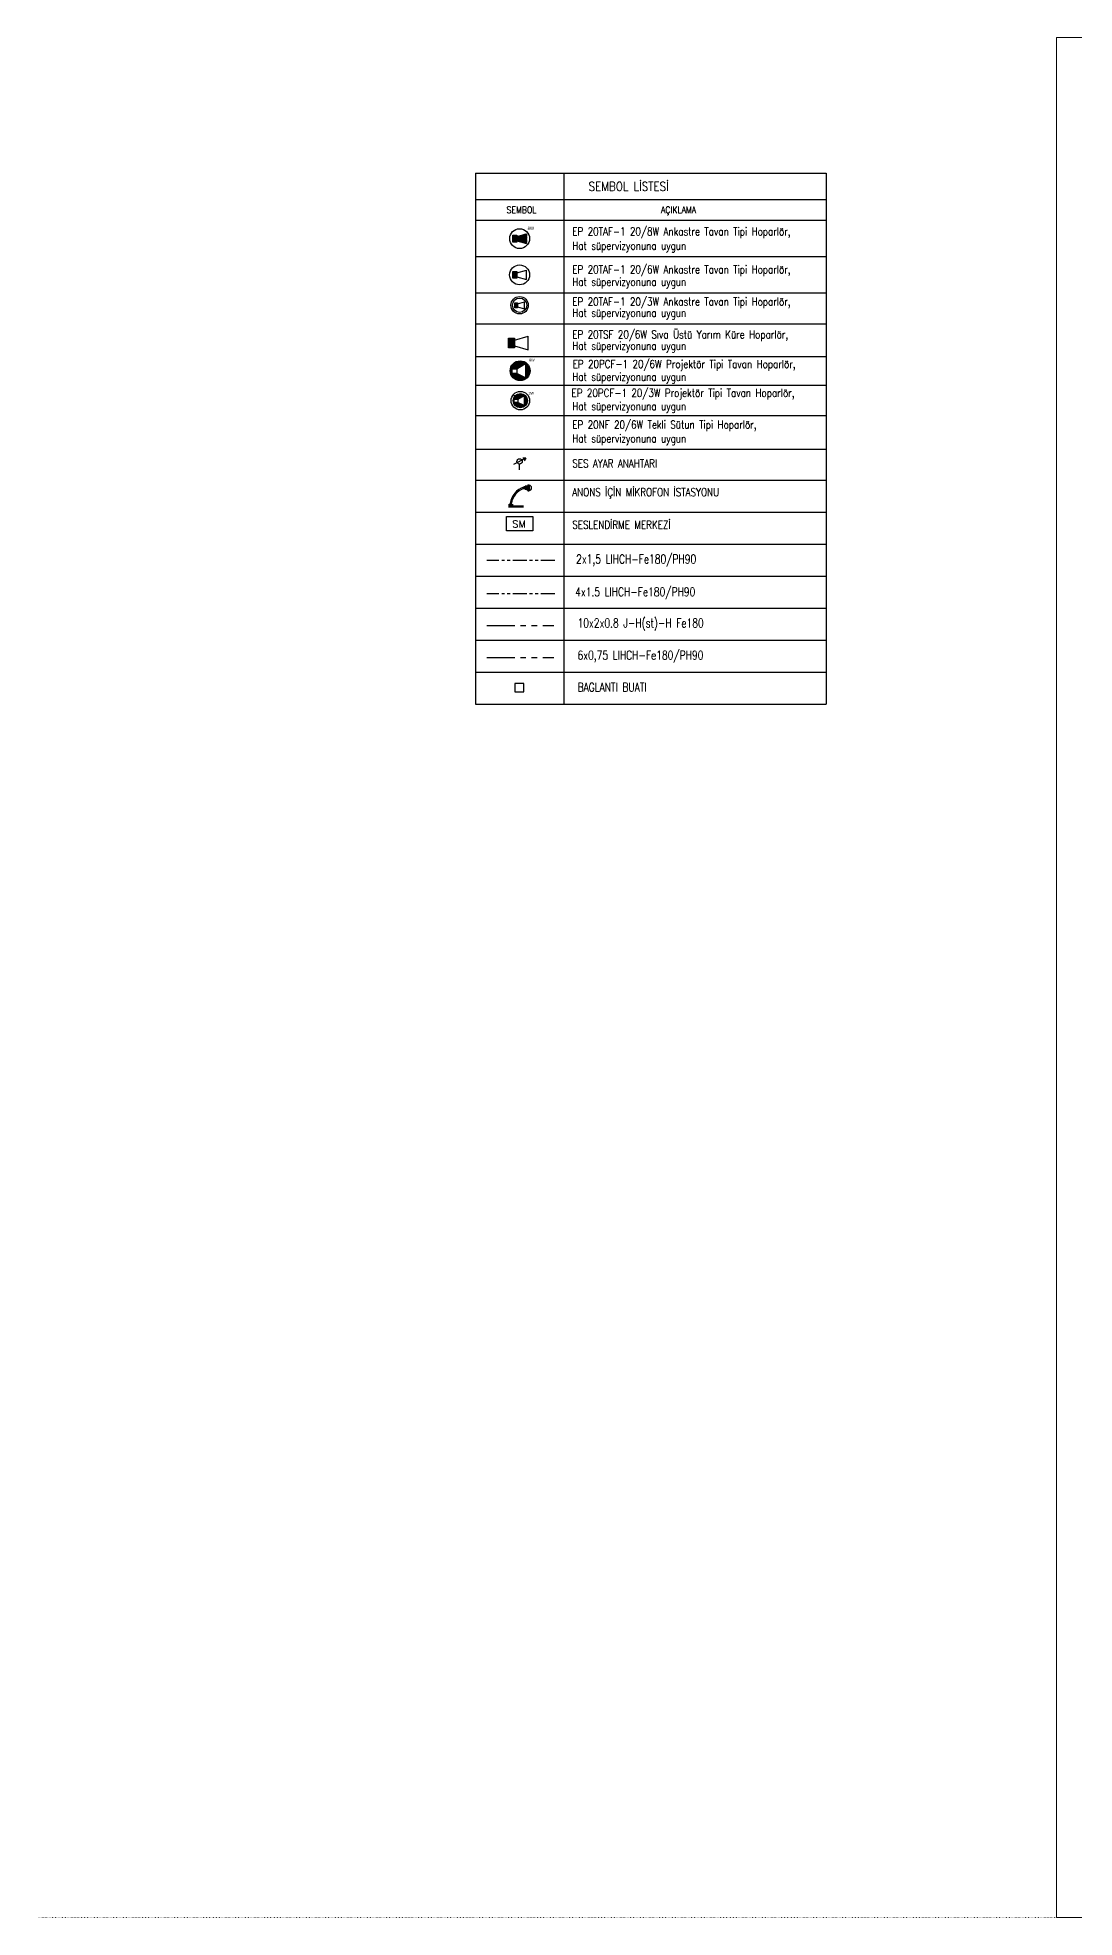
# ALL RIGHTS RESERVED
# Model space of a CAD drawing. Extents: x -9058 to 11890, y 0 to 8106.
# Drawn here: x -2277 to 40, y 0 to 4205 of the extents above; entities that cross this region are included whole.
import ezdxf
from ezdxf.enums import TextEntityAlignment as Align

# ---------------------------------------------------------------- set-up
doc = ezdxf.new("R2010")
doc.units = 0
doc.header["$LTSCALE"] = 10
doc.header["$MEASUREMENT"] = 0
doc.linetypes.add('DOT2', pattern=[0.125, 0, -0.125])
doc.linetypes.add('PHANTOM2', pattern=[1.25, 0.625, -0.125, 0.125, -0.125, 0.125, -0.125])
doc.layers.get('0').update_dxf_attribs({"color": 9, "lineweight": 9})
for name, color, linetype, lineweight in [('20', 9, 'DOT2', 9), ('40A', 9, 'Continuous', 9), ('E-3W ACİL ANONS İÇİN HOPARLÖR (GÖMME) (YANGINA DAYANIKLI)', 7, 'Continuous', 30), ('E-6W ACİL ANONS İÇİN HOPARLÖR (GÖMME) (YANGINA DAYANIKLI)', 7, 'Continuous', 30), ('E-6W ACİL ANONS İÇİN HOPARLÖR (SIVAÜSTÜ) (YANGINA DAYANIKLI)', 7, 'Continuous', 30), ('E-KABLO', 7, 'Continuous', 30), ('E-MESH TAVAN', 1, 'Continuous', 30), ('E-MİKROFON', 7, 'Continuous', 30), ('E-SES AYAR ANAHTARI', 7, 'Continuous', 30), ('E-SESLENDİRME MERKEZİ (MÜZİK YAYINI) (OTEL)', 7, 'Continuous', 30), ('E-YAZI', 7, 'Continuous', 30), ('Seslendirme', 7, 'Continuous', 30)]:
    doc.layers.add(name, color=color, linetype=linetype, lineweight=lineweight)
doc.styles.add('Arial', font='arial.ttf', dxfattribs={"height": 2.5})
doc.styles.add('E-YAZI', font='txttw.shx')
doc.styles.add('ILGAZ', font='txttw.shx')
doc.styles.add('MuuM_TEXT-STANDART', font='ARIALN.TTF')

# ---------------------------------------------------------------- blocks, each defined once
blk = doc.blocks.new('100_3W ACİL ANONS İÇİN HOPARLÖR (GÖMME) (YANGINA DAYANIKLI)')
at = {"layer": 'E-3W ACİL ANONS İÇİN HOPARLÖR (GÖMME) (YANGINA DAYANIKLI)', "color": 4}
for p, q in [((-1.58, -0.79), (-1.58, 0.79)), ((-1.58, 0.79), (-0.63, 0.79)), ((-0.63, 0.47), (1.58, 1.11)), ((-0.63, 0.79), (-0.63, -0.79)), ((1.58, -1.11), (1.58, 1.11)), ((-0.63, -0.79), (-1.58, -0.79)), ((-0.63, -0.47), (1.58, -1.11))]:
    blk.add_line(p, q, dxfattribs=at)
at = {"layer": 'E-3W ACİL ANONS İÇİN HOPARLÖR (GÖMME) (YANGINA DAYANIKLI)', "color": 3}
for radius in [2.8, 2.3]:
    blk.add_circle((0, 0), radius, dxfattribs=at)
at = {"layer": 'E-3W ACİL ANONS İÇİN HOPARLÖR (GÖMME) (YANGINA DAYANIKLI)', "color": 4}
blk.add_solid([(-1.58, 0.79), (-0.63, 0.79), (-1.58, -0.79), (-0.63, -0.79)], dxfattribs=at)
blk = doc.blocks.new('100_SES AYAR ANAHTARI')
at = {"layer": 'E-SES AYAR ANAHTARI', "color": 4}
for p, q in [((1.78, 3.25), (-1.69, 1.43)), ((0, 0), (0, 1.56)), ((1.78, 3.25), (0.92, 3.28)), ((1.78, 3.25), (1.31, 2.53))]:
    blk.add_line(p, q, dxfattribs=at)
blk.add_circle((0, 2.32), 0.756, dxfattribs=at)
blk = doc.blocks.new('100_SESLENDİRME MERKEZİ (MÜZİK YAYINI) (OTEL)')
at = {"layer": 'E-SESLENDİRME MERKEZİ (MÜZİK YAYINI) (OTEL)', "color": 4}
blk.add_lwpolyline([(-2.97, 3.24), (2.97, 3.24), (2.97, 0), (-2.97, 0)], close=True, dxfattribs=at)
at = {"layer": 'E-SESLENDİRME MERKEZİ (MÜZİK YAYINI) (OTEL)', "color": 3, "style": 'E-YAZI'}
blk.add_text('SM', height=1.6, dxfattribs=at).set_placement((-1.62, 0.77))
blk = doc.blocks.new('10_MİKROFON')
at = {"layer": 'E-MİKROFON', "color": 3, "linetype": 'Continuous'}
for p, q in [((294, 537), (258, 537)), ((258, 537), (258, 442)), ((276, 537), (276, 442)), ((294, 537), (331, 553)), ((294, 537), (294, 442)), ((331, 571), (367, 571)), ((331, 571), (331, 408)), ((367, 571), (367, 408)), ((258, 518), (222, 518)), ((222, 518), (222, 460)), ((258, 460), (222, 460)), ((294, 442), (258, 442)), ((294, 442), (331, 426)), ((331, 408), (367, 408))]:
    blk.add_line(p, q, dxfattribs=at)
for centre, radius, start, end in [((367, 489), 72.6, 270, 90), ((396, -29), 566, 107.9317, 171.5065), ((396, -29), 530, 109.2064, 170.9199)]:
    blk.add_arc(centre, radius, start, end, dxfattribs=at)
for points in [[(-73, 36), (-218, 36), (-73, 0), (-218, 0)], [(218, 0), (-218, 0), (218, -73), (-218, -73)], [(-109, 54), (-109, 36), (-181, 54), (-181, 36)]]:
    blk.add_solid(points, dxfattribs=at)
blk = doc.blocks.new('100_6W ACİL ANONS İÇİN HOPARLÖR (SIVAÜSTÜ) (YANGINA DAYANIKLI)')
at = {"layer": 'E-6W ACİL ANONS İÇİN HOPARLÖR (SIVAÜSTÜ) (YANGINA DAYANIKLI)'}
blk.add_hatch(color=4, dxfattribs=at).paths.add_polyline_path([(0, 1.1), (1.32, 1.1), (1.32, -1.1), (0, -1.1)])
at = {"layer": 'E-6W ACİL ANONS İÇİN HOPARLÖR (SIVAÜSTÜ) (YANGINA DAYANIKLI)', "color": 4}
for p, q in [((0, -1.1), (0, 1.1)), ((0, 1.1), (1.32, 1.1)), ((1.32, 0.66), (4.39, 1.54)), ((1.32, 1.1), (1.32, -1.1)), ((4.39, -1.54), (4.39, 1.54)), ((1.32, -1.1), (0, -1.1)), ((1.32, -0.66), (4.39, -1.54))]:
    blk.add_line(p, q, dxfattribs=at)
blk = doc.blocks.new('100_6W ACİL ANONS İÇİN HOPARLÖR (GÖMME) (YANGINA DAYANIKLI)')
at = {"layer": 'E-6W ACİL ANONS İÇİN HOPARLÖR (GÖMME) (YANGINA DAYANIKLI)', "color": 4}
for p, q in [((-2.19, -1.1), (-2.19, 1.1)), ((-2.19, 1.1), (-0.88, 1.1)), ((-0.88, 0.66), (2.19, 1.54)), ((-0.88, 1.1), (-0.88, -1.1)), ((2.19, -1.54), (2.19, 1.54)), ((-0.88, -1.1), (-2.19, -1.1)), ((-0.88, -0.66), (2.19, -1.54))]:
    blk.add_line(p, q, dxfattribs=at)
at = {"layer": 'E-6W ACİL ANONS İÇİN HOPARLÖR (GÖMME) (YANGINA DAYANIKLI)', "color": 3}
blk.add_circle((0, 0), 3.19, dxfattribs=at)
at = {"layer": 'E-6W ACİL ANONS İÇİN HOPARLÖR (GÖMME) (YANGINA DAYANIKLI)', "color": 4}
blk.add_solid([(-2.19, 1.1), (-0.88, 1.1), (-2.19, -1.1), (-0.88, -1.1)], dxfattribs=at)
blk = doc.blocks.new('100_8W ACİL ANONS İÇİN HOPARLÖR (GÖMME) (YANGINA DAYANIKLI)')
at = {"layer": 'E-6W ACİL ANONS İÇİN HOPARLÖR (GÖMME) (YANGINA DAYANIKLI)', "linetype": 'PHANTOM2'}
h = blk.add_hatch(color=4, dxfattribs=at)
h.dxf.hatch_style = 1
h.paths.add_polyline_path([(-2515.1, 4571.6), (-2493.7, 4577.7), (-2493.7, 4556.3), (-2515.1, 4562.4)])
h.paths.add_polyline_path([(-2493.7, 4556.3), (-2515.1, 4562.4)], flags=17)
at = {"layer": 'E-6W ACİL ANONS İÇİN HOPARLÖR (GÖMME) (YANGINA DAYANIKLI)', "color": 4}
for p, q in [((-2524.3, 4559.4), (-2524.3, 4574.7)), ((-2524.3, 4574.7), (-2515.1, 4574.7)), ((-2515.1, 4559.4), (-2524.3, 4559.4)), ((-2515.1, 4571.6), (-2493.7, 4577.7)), ((-2515.1, 4574.7), (-2515.1, 4559.4)), ((-2515.1, 4562.4), (-2493.7, 4556.3)), ((-2493.7, 4556.3), (-2493.7, 4577.7))]:
    blk.add_line(p, q, dxfattribs=at)
at = {"layer": 'E-6W ACİL ANONS İÇİN HOPARLÖR (GÖMME) (YANGINA DAYANIKLI)', "color": 4, "linetype": 'PHANTOM2'}
for p, q in [((-2515.1, 4571.6), (-2493.7, 4577.7)), ((-2515.1, 4571.6), (-2515.1, 4562.4)), ((-2515.1, 4562.4), (-2515.1, 4571.6)), ((-2493.7, 4556.3), (-2515.1, 4562.4)), ((-2493.7, 4577.7), (-2493.7, 4556.3))]:
    blk.add_line(p, q, dxfattribs=at)
at = {"layer": 'E-6W ACİL ANONS İÇİN HOPARLÖR (GÖMME) (YANGINA DAYANIKLI)', "color": 3}
blk.add_circle((-2509, 4567), 22.2, dxfattribs=at)
at = {"layer": 'E-6W ACİL ANONS İÇİN HOPARLÖR (GÖMME) (YANGINA DAYANIKLI)', "color": 4}
blk.add_solid([(-2524.3, 4574.7), (-2515.1, 4574.7), (-2524.3, 4559.4), (-2515.1, 4559.4)], dxfattribs=at)
at = {"layer": 'E-6W ACİL ANONS İÇİN HOPARLÖR (GÖMME) (YANGINA DAYANIKLI)', "color": 3, "insert": (-2491.1, 4593.5), "char_height": 6.96, "attachment_point": 1, "style": 'MuuM_TEXT-STANDART'}
blk.add_mtext_dynamic_manual_height_columns('8W', width=2.084, gutter_width=150, heights=[0], dxfattribs=at)
blk = doc.blocks.new('100_3W ACİL ANONS İÇİN HOPARLÖR (SARKIT) (YANGINA DAYANIKLI)')
at = {"layer": 'Seslendirme'}
h = blk.add_hatch(color=3, dxfattribs=at)
h.paths.add_polyline_path([(-5215.7, 3851.7, 1), (-5183.7, 3851.7, 1)])
h.paths.add_polyline_path([(-5191.1, 3863.1), (-5191.1, 3840.4), (-5205.1, 3847.3), (-5212.8, 3847.3), (-5212.8, 3855), (-5205.1, 3855)], flags=16)
at = {"layer": 'E-YAZI', "color": 3, "linetype": 'Continuous', "ltscale": 100}
blk.add_circle((-5199.7, 3851.7, 0), 20.7, dxfattribs=at)
at = {"layer": 'Seslendirme', "color": 3}
for p, q in [((-5212.8, 3855, 0), (-5205.1, 3855, 0)), ((-5205.1, 3847.3, 0), (-5212.8, 3847.3, 0)), ((-5205.1, 3855, 0), (-5191.1, 3863.1, 0)), ((-5205.1, 3859.3, 0), (-5205.1, 3843.3, 0)), ((-5191.1, 3840.4, 0), (-5205.1, 3847.3, 0)), ((-5191.1, 3863.1, 452.5), (-5191.1, 3840.4, 452.5))]:
    blk.add_line(p, q, dxfattribs=at)
blk.add_circle((-5199.7, 3851.7, 0), 16, dxfattribs=at)
at = {"color": 3, "insert": (-5181.6, 3871.1, 0), "char_height": 6.03, "attachment_point": 1, "style": 'Arial'}
blk.add_mtext_dynamic_manual_height_columns('3W', width=27.142, gutter_width=12.5, heights=[0], dxfattribs=at)
blk = doc.blocks.new('100_6W ACİL ANONS İÇİN HOPARLÖR (SARKIT) (YANGINA DAYANIKLI)')
at = {"layer": 'Seslendirme'}
h = blk.add_hatch(color=3, dxfattribs=at)
h.paths.add_polyline_path([(-22.2, 0, 1), (22.2, 0, 1)])
h.paths.add_polyline_path([(12, 15.9), (12, -15.7), (-7.5, -6.1), (-18.2, -6.1), (-18.2, 4.5), (-7.5, 4.5)], flags=16)
at = {"layer": 'Seslendirme', "color": 3}
for p, q in [((-18.2, 4.5), (-7.5, 4.5)), ((-18.2, -6.1), (-18.2, 4.5)), ((-7.5, 4.5), (12, 15.9)), ((-7.5, 10.6), (-7.5, -11.6)), ((12, 15.9, 628.7), (12, -15.7, 628.7)), ((-7.5, -6.1), (-18.2, -6.1)), ((12, -15.7), (-7.5, -6.1))]:
    blk.add_line(p, q, dxfattribs=at)
blk.add_circle((0, 0), 22.2, dxfattribs=at)
at = {"color": 3, "insert": (19.7, 27), "char_height": 6.03, "attachment_point": 1, "style": 'Arial'}
blk.add_mtext_dynamic_manual_height_columns('6W', width=27.142, gutter_width=12.5, heights=[0], dxfattribs=at)

msp = doc.modelspace()

# ---------------------------------------------------------------- linework, layer by layer
at = {"layer": '20', "color": 6}
msp.add_lwpolyline([(0, 0), (-2277.34, 0)], dxfattribs=at)
at = {"layer": '40A'}
msp.add_lwpolyline([(5945, 4205), (0, 4205), (0, 0), (5945, 0)], close=True, dxfattribs=at)
at = {"layer": 'E-KABLO', "color": 5, "linetype": 'PHANTOM2', "ltscale": 5}
msp.add_line((-1121.35, 3035.61), (-1273.39, 3035.61), dxfattribs=at)
at = {"layer": 'E-KABLO', "color": 6, "linetype": 'PHANTOM2', "ltscale": 5}
msp.add_line((-1121.35, 2960.99), (-1273.39, 2960.99), dxfattribs=at)
at = {"layer": 'E-KABLO', "color": 4, "linetype": 'PHANTOM2', "ltscale": 10}
msp.add_line((-1273.39, 2890.1), (-1123.45, 2890.1), dxfattribs=at)
at = {"layer": 'E-KABLO', "color": 3, "linetype": 'PHANTOM2', "ltscale": 10}
msp.add_line((-1273.39, 2818.5), (-1123.45, 2818.5), dxfattribs=at)
at = {"layer": 'E-YAZI', "color": 4}
for p, q in [((-1298.68, 3901.48), (-1298.68, 2713.81)), ((-1298.68, 3901.48), (-514.5, 3901.48)), ((-514.5, 3901.48), (-514.5, 2713.81)), ((-1298.68, 3842.9), (-514.5, 3842.9)), ((-1298.68, 3796.27), (-514.5, 3796.27))]:
    msp.add_line(p, q, dxfattribs=at)
at = {"layer": 'E-YAZI', "color": 7}
for p, q in [((-1101.37, 3901.48), (-1101.37, 2713.81)), ((-1298.68, 3491.48), (-514.5, 3491.48)), ((-1298.68, 3427.64), (-514.5, 3427.64)), ((-1298.68, 3359.42), (-514.5, 3359.42)), ((-1298.68, 3284.07), (-514.5, 3284.07))]:
    msp.add_line(p, q, dxfattribs=at)
at = {"layer": 'E-YAZI', "color": 7, "linetype": 'Continuous'}
for p, q in [((-1298.68, 3796.27), (-514.5, 3796.27)), ((-1298.68, 3715.26), (-514.5, 3715.26)), ((-1298.68, 3634.25), (-514.5, 3634.25)), ((-1298.68, 3564.77), (-514.5, 3564.77)), ((-1298.68, 3215.01), (-514.5, 3215.01)), ((-1298.68, 3143.41), (-514.5, 3143.41)), ((-1298.68, 3071.81), (-514.5, 3071.81)), ((-1298.68, 3000.21), (-514.5, 3000.21)), ((-1298.68, 2928.61), (-514.5, 2928.61)), ((-1298.68, 2857.01), (-514.5, 2857.01)), ((-1298.68, 2785.41), (-514.5, 2785.41))]:
    msp.add_line(p, q, dxfattribs=at)
at = {"layer": 'E-YAZI', "color": 4, "linetype": 'Continuous'}
msp.add_line((-1298.68, 2713.81), (-514.5, 2713.81), dxfattribs=at)
at = {"layer": 'E-YAZI', "color": 4}
msp.add_lwpolyline([(-1298.68, 3901.48), (-523.79, 3901.48)], dxfattribs=at)
at = {"layer": 'E-YAZI', "color": 3, "linetype": 'Continuous', "ltscale": 100, "elevation": 0}
msp.add_lwpolyline([(-1211.05, 2741.4), (-1190.71, 2741.4), (-1190.71, 2760.21), (-1211.05, 2760.21)], close=True, dxfattribs=at)
at = {"layer": 'Seslendirme', "color": 3}
msp.add_line((-1211.39, 3397.86, 0), (-1211.39, 3405.51, 0), dxfattribs=at)

# ---------------------------------------------------------------- block references
at = {"layer": 'E-3W ACİL ANONS İÇİN HOPARLÖR (GÖMME) (YANGINA DAYANIKLI)', "xscale": 6.961111111111112, "yscale": 6.961111111111112, "zscale": 6.961111111111112}
msp.add_blockref('100_3W ACİL ANONS İÇİN HOPARLÖR (GÖMME) (YANGINA DAYANIKLI)', (-1200.03, 3606.35), dxfattribs=at)
at = {"layer": 'E-6W ACİL ANONS İÇİN HOPARLÖR (GÖMME) (YANGINA DAYANIKLI)', "color": 4, "linetype": 'PHANTOM2'}
msp.add_blockref('100_8W ACİL ANONS İÇİN HOPARLÖR (GÖMME) (YANGINA DAYANIKLI)', (1308.99, -811.74), dxfattribs=at)
at = {"layer": 'E-6W ACİL ANONS İÇİN HOPARLÖR (GÖMME) (YANGINA DAYANIKLI)', "xscale": 6.961111111111112, "yscale": 6.961111111111112, "zscale": 6.961111111111112}
msp.add_blockref('100_6W ACİL ANONS İÇİN HOPARLÖR (GÖMME) (YANGINA DAYANIKLI)', (-1200.03, 3674.27), dxfattribs=at)
at = {"layer": 'E-6W ACİL ANONS İÇİN HOPARLÖR (SIVAÜSTÜ) (YANGINA DAYANIKLI)', "xscale": 9.944444444444445, "yscale": 9.944444444444445, "zscale": 9.944444444444445}
msp.add_blockref('100_6W ACİL ANONS İÇİN HOPARLÖR (SIVAÜSTÜ) (YANGINA DAYANIKLI)', (-1224.8, 3521.87), dxfattribs=at)
at = {"layer": 'E-MESH TAVAN', "color": 6, "linetype": 'PHANTOM2'}
for name, p in [('100_6W ACİL ANONS İÇİN HOPARLÖR (SARKIT) (YANGINA DAYANIKLI)', (-1198.8, 3459.8, 0)), ('100_3W ACİL ANONS İÇİN HOPARLÖR (SARKIT) (YANGINA DAYANIKLI)', (4001.42, -458.73))]:
    msp.add_blockref(name, p, dxfattribs=at)
at = {"layer": 'E-MİKROFON', "color": 6, "linetype": 'Continuous', "xscale": 0.07955555555555556, "yscale": 0.07955555555555556, "zscale": 0.07955555555555556}
msp.add_blockref('10_MİKROFON', (-1208.21, 3158.93), dxfattribs=at)
at = {"layer": 'E-SES AYAR ANAHTARI', "xscale": 7.955555555555556, "yscale": 7.955555555555556, "zscale": 7.955555555555556}
msp.add_blockref('100_SES AYAR ANAHTARI', (-1200.03, 3238.47), dxfattribs=at)
at = {"layer": 'E-SESLENDİRME MERKEZİ (MÜZİK YAYINI) (OTEL)', "xscale": 9.944444444444445, "yscale": 9.944444444444445, "zscale": 9.944444444444445}
msp.add_blockref('100_SESLENDİRME MERKEZİ (MÜZİK YAYINI) (OTEL)', (-1200.03, 3101.42), dxfattribs=at)

# ---------------------------------------------------------------- texts
at = {"layer": 'E-YAZI', "color": 4, "style": 'E-YAZI', "width": 0.85}
for s, height, p in [('SEMBOL LİSTESİ', 19.8889, (-956.37, 3872.19)), ('SEMBOL', 14.917, (-1195.79, 3819.64)), ('AÇIKLAMA', 14.917, (-844.72, 3819.64))]:
    msp.add_text(s, height=height, dxfattribs=at).set_placement(p, align=Align.MIDDLE_CENTER)
at = {"layer": 'E-YAZI', "color": 3}
for s, height, style, width, p in [('EP 20TAF-1 20/8W Ankastre Tavan Tipi Hoparlör,', 17.9, 'E-YAZI', 0.8, (-1082.24, 3762.46)), ('Hat süpervizyonuna uygun', 17.9, 'E-YAZI', 0.8, (-1082.24, 3730.52)), ('EP 20TAF-1 20/6W Ankastre Tavan Tipi Hoparlör,', 17.9, 'E-YAZI', 0.8, (-1082.24, 3677.41)), ('Hat süpervizyonuna uygun', 17.9, 'E-YAZI', 0.8, (-1082.24, 3649.51)), ('EP 20TAF-1 20/3W Ankastre Tavan Tipi Hoparlör,', 17.9, 'E-YAZI', 0.8, (-1082.24, 3605.44)), ('Hat süpervizyonuna uygun', 17.9, 'E-YAZI', 0.8, (-1082.24, 3580.36)), ('EP 20TSF 20/6W Sıva Üstü Yarım Küre Hoparlör,', 17.9, 'E-YAZI', 0.8, (-1082.24, 3532.01)), ('Hat süpervizyonuna uygun', 17.9, 'E-YAZI', 0.8, (-1082.24, 3506.74)), ('Hat süpervizyonuna uygun', 17.9, 'E-YAZI', 0.8, (-1082.24, 3437.31)), ('EP 20PCF-1 20/6W Projektör Tipi Tavan Hoparlör,', 17.9, 'E-YAZI', 0.8, (-1081.41, 3465.86)), ('EP 20PCF-1 20/3W Projektör Tipi Tavan Hoparlör,', 17.9, 'E-YAZI', 0.8, (-1083.97, 3401.15)), ('Hat süpervizyonuna uygun', 17.9, 'E-YAZI', 0.8, (-1082.24, 3371.52)), ('EP 20NF 20/6W Tekli Sütun Tipi Hoparlör,', 17.9, 'E-YAZI', 0.8, (-1082.24, 3330.29)), ('Hat süpervizyonuna uygun', 17.9, 'E-YAZI', 0.8, (-1082.24, 3299.32)), ('SES AYAR ANAHTARI', 17.9, 'E-YAZI', 0.8, (-1082.24, 3243.59)), ('ANONS İÇİN MİKROFON İSTASYONU', 17.9, 'E-YAZI', 0.8, (-1082.4, 3179.16, 0)), ('SESLENDİRME MERKEZİ ', 17.9, 'E-YAZI', 0.8, (-1082.24, 3106.24)), ('2x1,5 LIHCH-Fe180/PH90', 19.8889, 'ILGAZ', 0.75, (-1073.72, 3028.54, 0)), ('4x1.5 LIHCH-Fe180/PH90', 19.8889, 'ILGAZ', 0.75, (-1075.86, 2955.19, 0)), ('10x2x0.8 J-H(st)-H Fe180', 19.8889, 'ILGAZ', 0.75, (-1070.5, 2885.51, 0)), ('6x0,75 LIHCH-Fe180/PH90', 19.8889, 'ILGAZ', 0.75, (-1070.5, 2813.61, 0)), ('BAGLANTI BUATI', 19.8889, 'ILGAZ', 0.75, (-1070.5, 2741.92, 0))]:
    msp.add_text(s, height=height, dxfattribs=dict(at, style=style, width=width)).set_placement(p)

doc.saveas('drawing.dxf')
